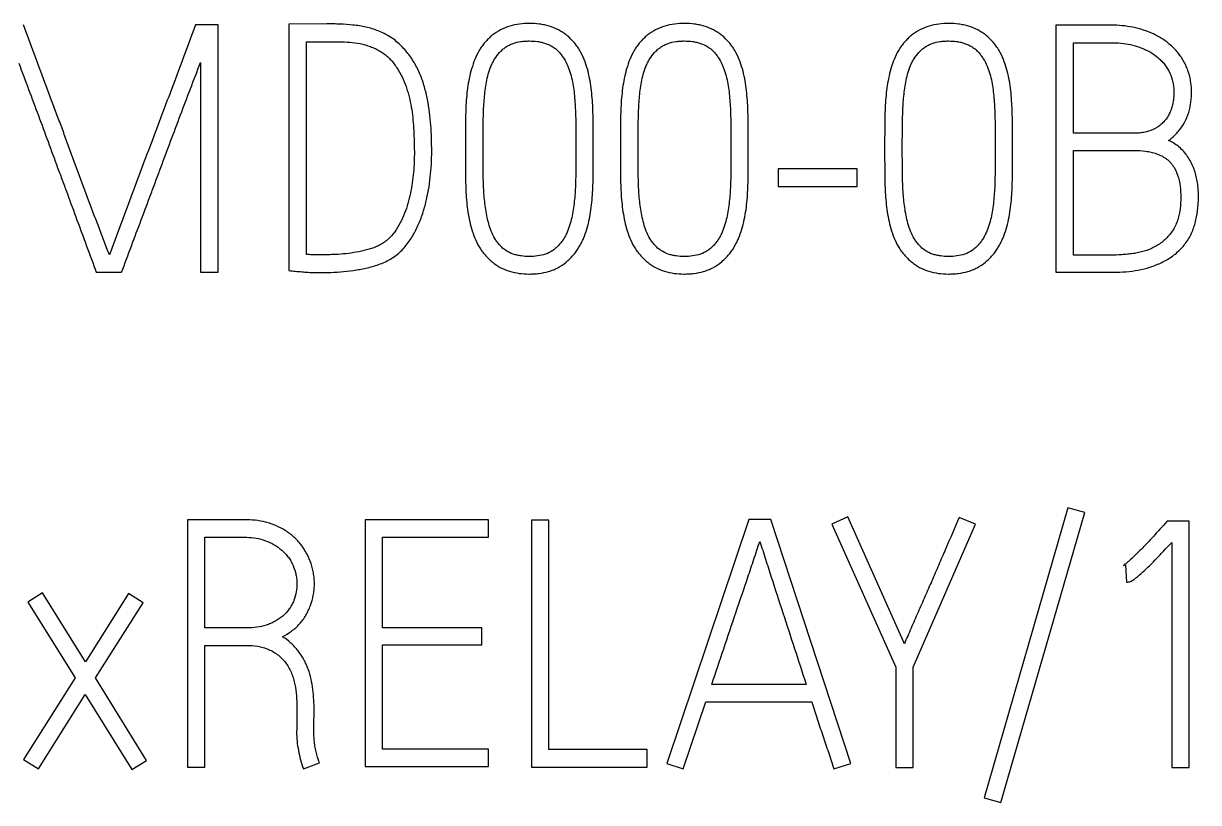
# Model space of a CAD drawing. Extents: x 0 to 420, y 0 to 297.
# Drawn here: x 151.01 to 158.6, y 169.81 to 174.85 of the extents above; entities that cross this region are included whole.
import ezdxf

# ---------------------------------------------------------------- set-up
doc = ezdxf.new("R2010")
doc.units = 0
doc.header["$LTSCALE"] = 23.1
doc.layers.add('10500_FRONT_LABELING', color=7, linetype='CONTINUOUS')

msp = doc.modelspace()

# ---------------------------------------------------------------- linework, layer by layer
at = {"layer": '10500_FRONT_LABELING', "color": 7, "linetype": 'CONTINUOUS'}
for p, q in [((152.268, 174.8404), (152.1223, 174.8404)), ((152.268, 173.2404), (152.268, 174.8404)), ((152.9718, 174.8471), (152.7252, 174.8448)), ((152.7252, 174.8448), (152.7252, 173.2515)), ((157.6831, 174.8382), (157.6831, 173.2404)), ((158.0417, 174.8382), (157.6831, 174.8382)), ((152.8396, 173.3558), (152.8396, 174.7317)), ((152.8396, 174.7317), (153.0166, 174.7317)), ((157.7974, 174.1392), (157.7974, 174.725)), ((157.7974, 174.725), (158.0417, 174.725)), ((152.1537, 174.5963), (152.1537, 173.2404)), ((158.1896, 174.1392), (157.7974, 174.1392)), ((153.8661, 174.0504), (153.8661, 174.026)), ((153.9804, 174.026), (153.9804, 174.0504)), ((154.5811, 174.0504), (154.5811, 174.026)), ((154.6931, 174.026), (154.6931, 174.0504)), ((154.868, 174.0504), (154.868, 174.026)), ((154.9823, 174.026), (154.9823, 174.0504)), ((155.5829, 174.0504), (155.5829, 174.026)), ((155.695, 174.026), (155.695, 174.0504)), ((156.5759, 174.0504), (156.5759, 174.026)), ((156.6902, 174.026), (156.6902, 174.0504)), ((157.2908, 174.0504), (157.2908, 174.026)), ((157.4029, 174.026), (157.4029, 174.0504)), ((157.7974, 173.3514), (157.7974, 174.0282)), ((157.7974, 174.0282), (158.1896, 174.0282)), ((155.8878, 173.9084), (155.8878, 173.7952)), ((156.3988, 173.9084), (155.8878, 173.9084)), ((156.3988, 173.7952), (156.3988, 173.9084)), ((155.8878, 173.7952), (156.3988, 173.7952)), ((158.035, 173.3514), (157.7974, 173.3514)), ((151.4813, 173.2404), (151.6449, 173.2404)), ((152.1537, 173.2404), (152.268, 173.2404)), ((157.6831, 173.2404), (158.035, 173.2404)), ((157.7605, 171.7181), (157.2185, 169.8429)), ((157.8697, 171.687), (157.7605, 171.7181)), ((152.0697, 171.6404), (152.0697, 170.0404)), ((152.4381, 171.6404), (152.0697, 171.6404)), ((153.2192, 171.6404), (153.2192, 170.0448)), ((154.0159, 171.6404), (153.2192, 171.6404)), ((154.0159, 171.5272), (154.0159, 171.6404)), ((154.2933, 171.6382), (154.2933, 170.0404)), ((154.4064, 171.6382), (154.2933, 171.6382)), ((154.4064, 170.1536), (154.4064, 171.6382)), ((155.698, 171.6426), (155.1676, 170.0648)), ((155.84, 171.6426), (155.698, 171.6426)), ((156.3571, 170.0648), (155.84, 171.6426)), ((156.3376, 171.6582), (156.235, 171.6116)), ((156.7033, 170.8371), (156.3376, 171.6582)), ((157.1628, 171.6116), (157.0579, 171.6559)), ((157.3278, 169.8118), (157.8697, 171.687)), ((158.4028, 171.6315), (158.3872, 171.6138)), ((158.5433, 171.6315), (158.4028, 171.6315)), ((158.5433, 170.0382), (158.5433, 171.6315)), ((156.235, 171.6116), (156.6476, 170.6862)), ((156.7613, 170.6862), (157.1628, 171.6116)), ((152.1829, 170.9414), (152.1829, 171.5272)), ((152.1829, 171.5272), (152.4381, 171.5272)), ((153.3302, 170.9414), (153.3302, 171.5272)), ((153.3302, 171.5272), (154.0159, 171.5272)), ((158.4318, 171.4939), (158.4318, 170.0382)), ((158.1195, 171.3453), (158.1329, 171.3497)), ((158.1329, 171.3497), (158.1396, 171.2365)), ((151.1332, 171.1677), (151.0378, 171.1078)), ((151.4106, 170.7217), (151.1332, 171.1677)), ((151.6902, 171.1633), (151.4106, 170.7217)), ((151.7834, 171.1034), (151.6902, 171.1633)), ((151.0378, 171.1078), (151.344, 170.6174)), ((151.475, 170.6174), (151.7834, 171.1034)), ((152.4558, 170.9414), (152.1829, 170.9414)), ((153.9737, 170.9414), (153.3302, 170.9414)), ((153.9737, 170.8304), (153.9737, 170.9414)), ((152.1829, 170.0404), (152.1829, 170.8282)), ((152.1829, 170.8282), (152.4514, 170.8282)), ((153.3302, 170.1558), (153.3302, 170.8304)), ((153.3302, 170.8304), (153.9737, 170.8304)), ((156.6476, 170.6862), (156.6476, 170.0382)), ((156.7613, 170.0382), (156.7613, 170.6862)), ((151.344, 170.6174), (151.0112, 170.0892)), ((151.8056, 170.0826), (151.475, 170.6174)), ((156.0686, 170.5752), (155.4583, 170.5752)), ((151.1066, 170.0293), (151.4084, 170.5109)), ((151.4084, 170.5109), (151.7102, 170.0249)), ((152.7776, 170.4288), (152.7776, 170.2889)), ((152.8886, 170.3622), (152.8886, 170.4066)), ((155.2741, 170.0293), (155.4206, 170.462)), ((155.4206, 170.462), (156.1063, 170.462)), ((152.7776, 170.2889), (152.7754, 170.269)), ((154.0159, 170.1558), (153.3302, 170.1558)), ((154.0159, 170.0448), (154.0159, 170.1558)), ((155.0411, 170.1536), (154.4064, 170.1536)), ((155.0411, 170.0404), (155.0411, 170.1536)), ((151.0112, 170.0892), (151.1066, 170.0293)), ((151.7102, 170.0249), (151.8056, 170.0826)), ((152.0697, 170.0404), (152.1829, 170.0404)), ((152.8198, 170.0293), (152.9241, 170.0693)), ((153.2192, 170.0448), (154.0159, 170.0448)), ((154.2933, 170.0404), (155.0411, 170.0404)), ((155.1676, 170.0648), (155.2741, 170.0293)), ((156.2483, 170.0293), (156.3571, 170.0648)), ((156.6476, 170.0382), (156.7613, 170.0382)), ((158.4318, 170.0382), (158.5433, 170.0382)), ((157.2185, 169.8429), (157.3278, 169.8118))]:
    msp.add_line(p, q, dxfattribs=at)
for points, knots in [([(151.5665, 173.3536), (151.5595, 173.3686), (151.5535, 173.384), (151.5416, 173.4149), (151.5357, 173.4303), (151.5181, 173.4767), (151.5065, 173.5077), (151.4713, 173.6004), (151.4479, 173.6623), (151.4013, 173.7861), (151.3781, 173.848), (151.3437, 173.9411), (151.3322, 173.9721), (151.3096, 174.0342), (151.2984, 174.0654), (151.276, 174.1276), (151.2646, 174.1586), (151.2415, 174.2206), (151.2299, 174.2516), (151.1949, 174.3444), (151.1716, 174.4063), (151.1025, 174.5923), (151.0569, 174.7165), (151.0106, 174.8404)], [0, 0, 0, 0, 0.03125, 0.03125, 0.0625, 0.0625, 0.125, 0.125, 0.25, 0.25, 0.375, 0.375, 0.4375, 0.4375, 0.5, 0.5, 0.5625, 0.5625, 0.625, 0.625, 0.75, 0.75, 1, 1, 1, 1]), ([(152.1223, 174.8404), (152.0762, 174.7164), (152.0303, 174.5924), (151.9606, 174.4066), (151.9372, 174.3447), (151.8902, 174.2211), (151.8667, 174.1593), (151.7971, 173.9735), (151.751, 173.8495), (151.6812, 173.6637), (151.6576, 173.6019), (151.6228, 173.509), (151.6114, 173.478), (151.5944, 173.4314), (151.5887, 173.4159), (151.5775, 173.3848), (151.5719, 173.3692), (151.5665, 173.3536)], [0, 0, 0, 0, 0.25, 0.25, 0.375, 0.375, 0.5, 0.5, 0.75, 0.75, 0.875, 0.875, 0.9375, 0.9375, 0.96875, 0.96875, 1, 1, 1, 1]), ([(152.7252, 173.2515), (152.7392, 173.2501), (152.7531, 173.2488), (152.781, 173.2462), (152.795, 173.2449), (152.8228, 173.2424), (152.8368, 173.2413), (152.8646, 173.2396), (152.8785, 173.2391), (152.9202, 173.238), (152.948, 173.2379), (153.0034, 173.2395), (153.0311, 173.2409), (153.0864, 173.2454), (153.114, 173.2485), (153.1691, 173.2565), (153.1966, 173.2616), (153.2378, 173.2707), (153.2515, 173.274), (153.2789, 173.2816), (153.2924, 173.2858), (153.3189, 173.2954), (153.332, 173.3007), (153.3576, 173.3123), (153.3701, 173.3187), (153.3946, 173.3329), (153.4066, 173.3408), (153.429, 173.3578), (153.4396, 173.367), (153.4697, 173.3962), (153.4874, 173.4179), (153.5115, 173.4529), (153.5191, 173.4647), (153.5334, 173.4889), (153.5402, 173.5012), (153.5592, 173.5385), (153.5702, 173.5642), (153.5897, 173.6169), (153.5982, 173.6439), (153.613, 173.698), (153.6193, 173.7253), (153.6297, 173.78), (153.6339, 173.8075), (153.6408, 173.8627), (153.6435, 173.8905), (153.6473, 173.9461), (153.6484, 173.974), (153.6489, 174.0301), (153.6484, 174.0582), (153.6471, 174.1143), (153.6464, 174.1424), (153.6431, 174.1982), (153.6406, 174.226), (153.6343, 174.2815), (153.6304, 174.3092), (153.6229, 174.3504), (153.6201, 174.3641), (153.614, 174.3915), (153.6108, 174.4052), (153.6038, 174.4324), (153.6, 174.446), (153.5916, 174.4731), (153.587, 174.4865), (153.572, 174.526), (153.5603, 174.5516), (153.5403, 174.5888), (153.5332, 174.601), (153.518, 174.6249), (153.5099, 174.6366), (153.4929, 174.659), (153.4839, 174.6699), (153.4653, 174.6908), (153.4556, 174.7009), (153.4354, 174.7203), (153.4249, 174.7296), (153.4028, 174.7471), (153.3911, 174.7555), (153.3551, 174.7782), (153.3299, 174.7905), (153.2907, 174.806), (153.2774, 174.8107), (153.2504, 174.8192), (153.2367, 174.823), (153.1954, 174.8326), (153.1677, 174.8367), (153.112, 174.8422), (153.084, 174.8439), (153.042, 174.8457), (153.028, 174.8462), (152.9999, 174.847), (152.9859, 174.8472), (152.9718, 174.8471)], [0, 0, 0, 0, 0.015625, 0.015625, 0.03125, 0.03125, 0.046875, 0.046875, 0.0625, 0.0625, 0.09375, 0.09375, 0.125, 0.125, 0.15625, 0.15625, 0.1875, 0.1875, 0.203125, 0.203125, 0.21875, 0.21875, 0.234375, 0.234375, 0.25, 0.25, 0.265625, 0.265625, 0.28125, 0.28125, 0.3125, 0.3125, 0.328125, 0.328125, 0.34375, 0.34375, 0.375, 0.375, 0.40625, 0.40625, 0.4375, 0.4375, 0.46875, 0.46875, 0.5, 0.5, 0.53125, 0.53125, 0.5625, 0.5625, 0.59375, 0.59375, 0.625, 0.625, 0.65625, 0.65625, 0.671875, 0.671875, 0.6875, 0.6875, 0.703125, 0.703125, 0.71875, 0.71875, 0.75, 0.75, 0.765625, 0.765625, 0.78125, 0.78125, 0.796875, 0.796875, 0.8125, 0.8125, 0.828125, 0.828125, 0.84375, 0.84375, 0.875, 0.875, 0.890625, 0.890625, 0.90625, 0.90625, 0.9375, 0.9375, 0.96875, 0.96875, 0.984375, 0.984375, 1, 1, 1, 1]), ([(154.6931, 174.0504), (154.6931, 174.0928), (154.6929, 174.1352), (154.6919, 174.2199), (154.6915, 174.2623), (154.688, 174.3468), (154.6847, 174.3889), (154.6768, 174.4519), (154.6736, 174.4729), (154.6655, 174.5146), (154.6606, 174.5355), (154.6487, 174.5769), (154.6419, 174.5974), (154.6258, 174.6372), (154.6165, 174.6565), (154.5998, 174.6843), (154.5938, 174.6934), (154.5813, 174.7109), (154.5747, 174.7193), (154.5539, 174.7437), (154.5387, 174.7588), (154.5135, 174.7793), (154.5047, 174.7857), (154.4867, 174.7976), (154.4775, 174.8031), (154.449, 174.8179), (154.4291, 174.8258), (154.398, 174.8351), (154.3874, 174.8377), (154.3663, 174.8421), (154.3557, 174.8439), (154.3238, 174.848), (154.3024, 174.8493), (154.2594, 174.8493), (154.2377, 174.8481), (154.1951, 174.8425), (154.1741, 174.8382), (154.1329, 174.826), (154.1125, 174.8179), (154.0745, 174.7981), (154.0566, 174.7863), (154.0315, 174.7659), (154.0233, 174.7586), (154.008, 174.7435), (154.0007, 174.7356), (153.9868, 174.7193), (153.9801, 174.7108), (153.9676, 174.6933), (153.9616, 174.6843), (153.945, 174.6564), (153.9357, 174.6372), (153.9196, 174.5976), (153.9128, 174.5774), (153.9007, 174.5363), (153.8956, 174.5153), (153.887, 174.4735), (153.8836, 174.4525), (153.8749, 174.3894), (153.8714, 174.3472), (153.8677, 174.2625), (153.8673, 174.2201), (153.8663, 174.1353), (153.8661, 174.0928), (153.8661, 174.0504)], [0, 0, 0, 0, 0.0625, 0.0625, 0.125, 0.125, 0.1875, 0.1875, 0.21875, 0.21875, 0.25, 0.25, 0.28125, 0.28125, 0.3125, 0.3125, 0.328125, 0.328125, 0.34375, 0.34375, 0.375, 0.375, 0.390625, 0.390625, 0.40625, 0.40625, 0.4375, 0.4375, 0.453125, 0.453125, 0.46875, 0.46875, 0.5, 0.5, 0.53125, 0.53125, 0.5625, 0.5625, 0.59375, 0.59375, 0.625, 0.625, 0.640625, 0.640625, 0.65625, 0.65625, 0.671875, 0.671875, 0.6875, 0.6875, 0.71875, 0.71875, 0.75, 0.75, 0.78125, 0.78125, 0.8125, 0.8125, 0.875, 0.875, 0.9375, 0.9375, 1, 1, 1, 1]), ([(155.695, 174.0504), (155.695, 174.0928), (155.6948, 174.1352), (155.6938, 174.2199), (155.6933, 174.2623), (155.6899, 174.3468), (155.6866, 174.3889), (155.6786, 174.4519), (155.6754, 174.4729), (155.6674, 174.5146), (155.6625, 174.5355), (155.6506, 174.5769), (155.6438, 174.5974), (155.6277, 174.6372), (155.6183, 174.6565), (155.6017, 174.6843), (155.5957, 174.6934), (155.5831, 174.7109), (155.5765, 174.7193), (155.5558, 174.7437), (155.5405, 174.7588), (155.5154, 174.7793), (155.5066, 174.7857), (155.4886, 174.7976), (155.4793, 174.8031), (155.4509, 174.8179), (155.431, 174.8258), (155.3999, 174.8351), (155.3893, 174.8377), (155.3682, 174.8421), (155.3576, 174.8439), (155.3257, 174.848), (155.3043, 174.8493), (155.2613, 174.8493), (155.2396, 174.8481), (155.197, 174.8425), (155.176, 174.8382), (155.1348, 174.826), (155.1144, 174.8179), (155.0763, 174.7981), (155.0585, 174.7863), (155.0333, 174.7659), (155.0252, 174.7586), (155.0098, 174.7435), (155.0025, 174.7356), (154.9886, 174.7193), (154.982, 174.7108), (154.9694, 174.6933), (154.9635, 174.6843), (154.9468, 174.6564), (154.9376, 174.6372), (154.9215, 174.5976), (154.9147, 174.5774), (154.9026, 174.5363), (154.8975, 174.5153), (154.8889, 174.4735), (154.8854, 174.4525), (154.8768, 174.3894), (154.8732, 174.3472), (154.8696, 174.2625), (154.8692, 174.2201), (154.8682, 174.1353), (154.868, 174.0928), (154.868, 174.0504)], [0, 0, 0, 0, 0.0625, 0.0625, 0.125, 0.125, 0.1875, 0.1875, 0.21875, 0.21875, 0.25, 0.25, 0.28125, 0.28125, 0.3125, 0.3125, 0.328125, 0.328125, 0.34375, 0.34375, 0.375, 0.375, 0.390625, 0.390625, 0.40625, 0.40625, 0.4375, 0.4375, 0.453125, 0.453125, 0.46875, 0.46875, 0.5, 0.5, 0.53125, 0.53125, 0.5625, 0.5625, 0.59375, 0.59375, 0.625, 0.625, 0.640625, 0.640625, 0.65625, 0.65625, 0.671875, 0.671875, 0.6875, 0.6875, 0.71875, 0.71875, 0.75, 0.75, 0.78125, 0.78125, 0.8125, 0.8125, 0.875, 0.875, 0.9375, 0.9375, 1, 1, 1, 1]), ([(157.4029, 174.0504), (157.4029, 174.0928), (157.4027, 174.1352), (157.4017, 174.2199), (157.4012, 174.2623), (157.3978, 174.3468), (157.3945, 174.3889), (157.3865, 174.4519), (157.3833, 174.4729), (157.3753, 174.5146), (157.3704, 174.5355), (157.3585, 174.5769), (157.3517, 174.5974), (157.3355, 174.6372), (157.3262, 174.6565), (157.3096, 174.6843), (157.3036, 174.6934), (157.291, 174.7109), (157.2844, 174.7193), (157.2636, 174.7437), (157.2484, 174.7588), (157.2233, 174.7793), (157.2145, 174.7857), (157.1965, 174.7976), (157.1872, 174.8031), (157.1588, 174.8179), (157.1389, 174.8258), (157.1078, 174.8351), (157.0972, 174.8377), (157.0761, 174.8421), (157.0655, 174.8439), (157.0336, 174.848), (157.0122, 174.8493), (156.9692, 174.8493), (156.9475, 174.8481), (156.9048, 174.8425), (156.8839, 174.8382), (156.8427, 174.826), (156.8223, 174.8179), (156.7842, 174.7981), (156.7664, 174.7863), (156.7412, 174.7659), (156.7331, 174.7586), (156.7177, 174.7435), (156.7104, 174.7356), (156.6965, 174.7193), (156.6899, 174.7108), (156.6773, 174.6933), (156.6714, 174.6843), (156.6547, 174.6564), (156.6455, 174.6372), (156.6294, 174.5976), (156.6226, 174.5774), (156.6105, 174.5363), (156.6054, 174.5153), (156.5968, 174.4735), (156.5933, 174.4525), (156.5847, 174.3894), (156.5811, 174.3472), (156.5775, 174.2625), (156.5771, 174.2201), (156.5761, 174.1353), (156.5759, 174.0928), (156.5759, 174.0504)], [0, 0, 0, 0, 0.0625, 0.0625, 0.125, 0.125, 0.1875, 0.1875, 0.21875, 0.21875, 0.25, 0.25, 0.28125, 0.28125, 0.3125, 0.3125, 0.328125, 0.328125, 0.34375, 0.34375, 0.375, 0.375, 0.390625, 0.390625, 0.40625, 0.40625, 0.4375, 0.4375, 0.453125, 0.453125, 0.46875, 0.46875, 0.5, 0.5, 0.53125, 0.53125, 0.5625, 0.5625, 0.59375, 0.59375, 0.625, 0.625, 0.640625, 0.640625, 0.65625, 0.65625, 0.671875, 0.671875, 0.6875, 0.6875, 0.71875, 0.71875, 0.75, 0.75, 0.78125, 0.78125, 0.8125, 0.8125, 0.875, 0.875, 0.9375, 0.9375, 1, 1, 1, 1]), ([(158.4115, 174.0926), (158.4305, 174.1064), (158.4477, 174.1219), (158.4712, 174.1476), (158.4786, 174.1566), (158.4926, 174.1752), (158.4992, 174.185), (158.5173, 174.2149), (158.5273, 174.2358), (158.5393, 174.2685), (158.5428, 174.2797), (158.5487, 174.3024), (158.5511, 174.3138), (158.5569, 174.348), (158.5589, 174.3711), (158.5596, 174.4058), (158.5594, 174.4175), (158.5582, 174.4408), (158.5572, 174.4525), (158.5526, 174.4869), (158.5477, 174.5094), (158.5373, 174.5423), (158.5333, 174.5532), (158.5244, 174.5746), (158.5193, 174.5853), (158.503, 174.6162), (158.4905, 174.6357), (158.4692, 174.6631), (158.4617, 174.672), (158.4459, 174.689), (158.4375, 174.6973), (158.4116, 174.7208), (158.3931, 174.7349), (158.3639, 174.7539), (158.3539, 174.7599), (158.3335, 174.7712), (158.3231, 174.7765), (158.2915, 174.7914), (158.2699, 174.7999), (158.2261, 174.8143), (158.2037, 174.8202), (158.1581, 174.8295), (158.1349, 174.8328), (158.0884, 174.8372), (158.0651, 174.8382), (158.0417, 174.8382)], [0, 0, 0, 0, 0.0625, 0.0625, 0.09375, 0.09375, 0.125, 0.125, 0.1875, 0.1875, 0.21875, 0.21875, 0.25, 0.25, 0.3125, 0.3125, 0.34375, 0.34375, 0.375, 0.375, 0.4375, 0.4375, 0.46875, 0.46875, 0.5, 0.5, 0.5625, 0.5625, 0.59375, 0.59375, 0.625, 0.625, 0.6875, 0.6875, 0.71875, 0.71875, 0.75, 0.75, 0.8125, 0.8125, 0.875, 0.875, 0.9375, 0.9375, 1, 1, 1, 1]), ([(153.9804, 174.0504), (153.9804, 174.0855), (153.9806, 174.1207), (153.9814, 174.1909), (153.9819, 174.226), (153.9835, 174.2787), (153.9842, 174.2962), (153.9861, 174.3313), (153.9874, 174.3488), (153.9904, 174.3839), (153.9922, 174.4014), (153.9966, 174.4363), (153.9992, 174.4537), (154.0058, 174.4881), (154.0097, 174.5051), (154.0191, 174.5387), (154.0245, 174.5554), (154.0344, 174.5798), (154.038, 174.5878), (154.046, 174.6038), (154.0503, 174.6115), (154.0643, 174.6341), (154.0749, 174.6483), (154.0929, 174.668), (154.0993, 174.6742), (154.1126, 174.6859), (154.1195, 174.6913), (154.134, 174.7012), (154.1416, 174.7057), (154.1575, 174.7137), (154.1658, 174.7171), (154.1909, 174.7259), (154.2082, 174.7298), (154.2345, 174.7336), (154.2434, 174.7346), (154.2611, 174.7358), (154.27, 174.7361), (154.2965, 174.7362), (154.314, 174.7352), (154.3402, 174.7317), (154.3489, 174.7301), (154.3663, 174.7262), (154.375, 174.7238), (154.4003, 174.7152), (154.4164, 174.7077), (154.4391, 174.6933), (154.4463, 174.688), (154.4599, 174.6765), (154.4662, 174.6703), (154.4781, 174.6571), (154.4836, 174.6501), (154.4942, 174.6357), (154.4992, 174.6283), (154.5133, 174.6058), (154.5213, 174.59), (154.5352, 174.5574), (154.5411, 174.5405), (154.5511, 174.5064), (154.5552, 174.4893), (154.562, 174.4548), (154.5647, 174.4374), (154.5691, 174.4026), (154.5709, 174.3851), (154.574, 174.3501), (154.5752, 174.3326), (154.5772, 174.2974), (154.5779, 174.2798), (154.5796, 174.2269), (154.5801, 174.1916), (154.5809, 174.121), (154.5811, 174.0857), (154.5811, 174.0504)], [0, 0, 0, 0, 0.0625, 0.0625, 0.125, 0.125, 0.15625, 0.15625, 0.1875, 0.1875, 0.21875, 0.21875, 0.25, 0.25, 0.28125, 0.28125, 0.3125, 0.3125, 0.328125, 0.328125, 0.34375, 0.34375, 0.375, 0.375, 0.390625, 0.390625, 0.40625, 0.40625, 0.421875, 0.421875, 0.4375, 0.4375, 0.46875, 0.46875, 0.484375, 0.484375, 0.5, 0.5, 0.53125, 0.53125, 0.546875, 0.546875, 0.5625, 0.5625, 0.59375, 0.59375, 0.609375, 0.609375, 0.625, 0.625, 0.640625, 0.640625, 0.65625, 0.65625, 0.6875, 0.6875, 0.71875, 0.71875, 0.75, 0.75, 0.78125, 0.78125, 0.8125, 0.8125, 0.84375, 0.84375, 0.875, 0.875, 0.9375, 0.9375, 1, 1, 1, 1]), ([(154.9823, 174.0504), (154.9823, 174.0855), (154.9825, 174.1207), (154.9833, 174.1909), (154.9838, 174.226), (154.9854, 174.2787), (154.9861, 174.2962), (154.988, 174.3313), (154.9893, 174.3488), (154.9923, 174.3839), (154.9941, 174.4014), (154.9985, 174.4363), (155.0011, 174.4537), (155.0076, 174.4881), (155.0116, 174.5051), (155.021, 174.5387), (155.0264, 174.5554), (155.0363, 174.5798), (155.0399, 174.5878), (155.0479, 174.6038), (155.0522, 174.6115), (155.0662, 174.6341), (155.0768, 174.6483), (155.0948, 174.668), (155.1012, 174.6742), (155.1144, 174.6859), (155.1214, 174.6913), (155.1359, 174.7012), (155.1434, 174.7057), (155.1594, 174.7137), (155.1677, 174.7171), (155.1928, 174.7259), (155.21, 174.7298), (155.2364, 174.7336), (155.2453, 174.7346), (155.263, 174.7358), (155.2719, 174.7361), (155.2983, 174.7362), (155.3159, 174.7352), (155.3421, 174.7317), (155.3508, 174.7301), (155.3682, 174.7262), (155.3768, 174.7238), (155.4022, 174.7152), (155.4183, 174.7077), (155.4409, 174.6933), (155.4482, 174.688), (155.4617, 174.6765), (155.4681, 174.6703), (155.48, 174.6571), (155.4855, 174.6501), (155.4961, 174.6357), (155.5011, 174.6283), (155.5152, 174.6058), (155.5232, 174.59), (155.5371, 174.5574), (155.543, 174.5405), (155.553, 174.5064), (155.5571, 174.4893), (155.5639, 174.4548), (155.5666, 174.4374), (155.571, 174.4026), (155.5728, 174.3851), (155.5758, 174.3501), (155.5771, 174.3326), (155.5791, 174.2974), (155.5798, 174.2798), (155.5814, 174.2269), (155.5819, 174.1916), (155.5828, 174.121), (155.5829, 174.0857), (155.5829, 174.0504)], [0, 0, 0, 0, 0.0625, 0.0625, 0.125, 0.125, 0.15625, 0.15625, 0.1875, 0.1875, 0.21875, 0.21875, 0.25, 0.25, 0.28125, 0.28125, 0.3125, 0.3125, 0.328125, 0.328125, 0.34375, 0.34375, 0.375, 0.375, 0.390625, 0.390625, 0.40625, 0.40625, 0.421875, 0.421875, 0.4375, 0.4375, 0.46875, 0.46875, 0.484375, 0.484375, 0.5, 0.5, 0.53125, 0.53125, 0.546875, 0.546875, 0.5625, 0.5625, 0.59375, 0.59375, 0.609375, 0.609375, 0.625, 0.625, 0.640625, 0.640625, 0.65625, 0.65625, 0.6875, 0.6875, 0.71875, 0.71875, 0.75, 0.75, 0.78125, 0.78125, 0.8125, 0.8125, 0.84375, 0.84375, 0.875, 0.875, 0.9375, 0.9375, 1, 1, 1, 1]), ([(156.6902, 174.0504), (156.6902, 174.0855), (156.6903, 174.1207), (156.6912, 174.1909), (156.6917, 174.226), (156.6933, 174.2787), (156.694, 174.2962), (156.6959, 174.3313), (156.6972, 174.3488), (156.7002, 174.3839), (156.702, 174.4014), (156.7064, 174.4363), (156.709, 174.4537), (156.7155, 174.4881), (156.7195, 174.5051), (156.7289, 174.5387), (156.7343, 174.5554), (156.7442, 174.5798), (156.7478, 174.5878), (156.7558, 174.6038), (156.7601, 174.6115), (156.7741, 174.6341), (156.7847, 174.6483), (156.8027, 174.668), (156.8091, 174.6742), (156.8223, 174.6859), (156.8293, 174.6913), (156.8438, 174.7012), (156.8513, 174.7057), (156.8672, 174.7137), (156.8756, 174.7171), (156.9007, 174.7259), (156.9179, 174.7298), (156.9443, 174.7336), (156.9532, 174.7346), (156.9709, 174.7358), (156.9798, 174.7361), (157.0062, 174.7362), (157.0238, 174.7352), (157.05, 174.7317), (157.0587, 174.7301), (157.0761, 174.7262), (157.0847, 174.7238), (157.1101, 174.7152), (157.1262, 174.7077), (157.1488, 174.6933), (157.1561, 174.688), (157.1696, 174.6765), (157.176, 174.6703), (157.1878, 174.6571), (157.1934, 174.6501), (157.204, 174.6357), (157.209, 174.6283), (157.223, 174.6058), (157.2311, 174.59), (157.245, 174.5574), (157.2509, 174.5405), (157.2609, 174.5064), (157.265, 174.4893), (157.2718, 174.4548), (157.2745, 174.4374), (157.2789, 174.4026), (157.2807, 174.3851), (157.2837, 174.3501), (157.285, 174.3326), (157.287, 174.2974), (157.2877, 174.2798), (157.2893, 174.2269), (157.2898, 174.1916), (157.2907, 174.121), (157.2908, 174.0857), (157.2908, 174.0504)], [0, 0, 0, 0, 0.0625, 0.0625, 0.125, 0.125, 0.15625, 0.15625, 0.1875, 0.1875, 0.21875, 0.21875, 0.25, 0.25, 0.28125, 0.28125, 0.3125, 0.3125, 0.328125, 0.328125, 0.34375, 0.34375, 0.375, 0.375, 0.390625, 0.390625, 0.40625, 0.40625, 0.421875, 0.421875, 0.4375, 0.4375, 0.46875, 0.46875, 0.484375, 0.484375, 0.5, 0.5, 0.53125, 0.53125, 0.546875, 0.546875, 0.5625, 0.5625, 0.59375, 0.59375, 0.609375, 0.609375, 0.625, 0.625, 0.640625, 0.640625, 0.65625, 0.65625, 0.6875, 0.6875, 0.71875, 0.71875, 0.75, 0.75, 0.78125, 0.78125, 0.8125, 0.8125, 0.84375, 0.84375, 0.875, 0.875, 0.9375, 0.9375, 1, 1, 1, 1]), ([(153.0166, 174.7317), (153.0394, 174.7317), (153.0622, 174.7311), (153.1075, 174.7287), (153.1301, 174.727), (153.1751, 174.7214), (153.1975, 174.7173), (153.2307, 174.7078), (153.2416, 174.7041), (153.2631, 174.6962), (153.2736, 174.6918), (153.2943, 174.6821), (153.3044, 174.6768), (153.3241, 174.6651), (153.3338, 174.6586), (153.3613, 174.6379), (153.3776, 174.6221), (153.4072, 174.5875), (153.4205, 174.5685), (153.4443, 174.5295), (153.4549, 174.5094), (153.4736, 174.468), (153.4816, 174.4466), (153.4921, 174.4139), (153.4954, 174.4029), (153.5014, 174.3809), (153.5041, 174.3698), (153.5118, 174.3366), (153.5161, 174.3144), (153.5229, 174.2698), (153.5254, 174.2473), (153.5294, 174.2024), (153.531, 174.1799), (153.5335, 174.1348), (153.5345, 174.1122), (153.536, 174.067), (153.5365, 174.0443), (153.5367, 173.999), (153.5364, 173.9763), (153.5345, 173.9311), (153.533, 173.9086), (153.5288, 173.8637), (153.5262, 173.8413), (153.5197, 173.7967), (153.5158, 173.7745), (153.5065, 173.7303), (153.5011, 173.7082), (153.4824, 173.6426), (153.4668, 173.6), (153.4347, 173.5395), (153.4228, 173.5202), (153.3962, 173.4839), (153.3813, 173.4669), (153.3599, 173.4479), (153.3554, 173.4442), (153.3464, 173.4371), (153.3326, 173.427), (153.318, 173.4184), (153.2978, 173.4084), (153.2872, 173.4042), (153.2657, 173.3964), (153.2548, 173.3927), (153.2222, 173.3829), (153.2001, 173.3778), (153.1559, 173.369), (153.1114, 173.3619), (153.0664, 173.3577), (153.0325, 173.3557), (153.0212, 173.3552), (152.9985, 173.3544), (152.9871, 173.354), (152.953, 173.3534), (152.9303, 173.3536), (152.8963, 173.3536), (152.8849, 173.3535), (152.8622, 173.354), (152.8509, 173.3546), (152.8396, 173.3558)], [0, 0, 0, 0, 0.03125, 0.03125, 0.0625, 0.0625, 0.09375, 0.09375, 0.109375, 0.109375, 0.125, 0.125, 0.140625, 0.140625, 0.15625, 0.15625, 0.1875, 0.1875, 0.21875, 0.21875, 0.25, 0.25, 0.28125, 0.28125, 0.296875, 0.296875, 0.3125, 0.3125, 0.34375, 0.34375, 0.375, 0.375, 0.40625, 0.40625, 0.4375, 0.4375, 0.46875, 0.46875, 0.5, 0.5, 0.53125, 0.53125, 0.5625, 0.5625, 0.59375, 0.59375, 0.625, 0.625, 0.6875, 0.6875, 0.71875, 0.71875, 0.75, 0.75, 0.757812, 0.757812, 0.765625, 0.78125, 0.78125, 0.796875, 0.796875, 0.8125, 0.8125, 0.84375, 0.84375, 0.875, 0.90625, 0.90625, 0.921875, 0.921875, 0.9375, 0.9375, 0.96875, 0.96875, 0.984375, 0.984375, 1, 1, 1, 1]), ([(158.0417, 174.725), (158.0832, 174.725), (158.1241, 174.7213), (158.1842, 174.7082), (158.204, 174.7026), (158.2333, 174.6921), (158.243, 174.6882), (158.262, 174.6798), (158.2713, 174.6753), (158.2986, 174.6607), (158.316, 174.6495), (158.3407, 174.6303), (158.3486, 174.6235), (158.3636, 174.6092), (158.3707, 174.6017), (158.3841, 174.586), (158.3904, 174.5777), (158.4021, 174.5605), (158.4075, 174.5515), (158.4221, 174.524), (158.4296, 174.5049), (158.4377, 174.4748), (158.4399, 174.4646), (158.443, 174.444), (158.444, 174.4337), (158.4452, 174.4131), (158.4453, 174.4028), (158.4447, 174.3822), (158.444, 174.3719), (158.4417, 174.3512), (158.4401, 174.3409), (158.4359, 174.3206), (158.4333, 174.3106), (158.4269, 174.2909), (158.4232, 174.2813), (158.4144, 174.2623), (158.4094, 174.2532), (158.3982, 174.2357), (158.3921, 174.2274), (158.3786, 174.2117), (158.3711, 174.2042), (158.3477, 174.1836), (158.3304, 174.1723), (158.2924, 174.1546), (158.2725, 174.1486), (158.2418, 174.1427), (158.2313, 174.1413), (158.2105, 174.1396), (158.2001, 174.1392), (158.1896, 174.1392)], [0, 0, 0, 0, 0.125, 0.125, 0.1875, 0.1875, 0.21875, 0.21875, 0.25, 0.25, 0.3125, 0.3125, 0.34375, 0.34375, 0.375, 0.375, 0.40625, 0.40625, 0.4375, 0.4375, 0.5, 0.5, 0.53125, 0.53125, 0.5625, 0.5625, 0.59375, 0.59375, 0.625, 0.625, 0.65625, 0.65625, 0.6875, 0.6875, 0.71875, 0.71875, 0.75, 0.75, 0.78125, 0.78125, 0.8125, 0.8125, 0.875, 0.875, 0.9375, 0.9375, 0.96875, 0.96875, 1, 1, 1, 1]), ([(150.9815, 174.5919), (151.0014, 174.5352), (151.0224, 174.479), (151.0644, 174.3665), (151.0855, 174.3103), (151.1277, 174.1978), (151.1486, 174.1415), (151.1899, 174.0288), (151.2105, 173.9724), (151.2419, 173.888), (151.2525, 173.8599), (151.2735, 173.8037), (151.2839, 173.7755), (151.315, 173.691), (151.3356, 173.6346), (151.3978, 173.4656), (151.4398, 173.3531), (151.4813, 173.2404)], [0, 0, 0, 0, 0.125, 0.125, 0.25, 0.25, 0.375, 0.375, 0.5, 0.5, 0.5625, 0.5625, 0.625, 0.625, 0.75, 0.75, 1, 1, 1, 1]), ([(151.6449, 173.2404), (151.6872, 173.3534), (151.7292, 173.4666), (151.7927, 173.6361), (151.814, 173.6926), (151.8458, 173.7773), (151.8563, 173.8056), (151.8773, 173.8622), (151.8877, 173.8905), (151.9192, 173.9753), (151.9404, 174.0318), (151.9828, 174.1448), (152.004, 174.2013), (152.0465, 174.3143), (152.0678, 174.3707), (152.111, 174.4834), (152.1329, 174.5397), (152.1537, 174.5963)], [0, 0, 0, 0, 0.25, 0.25, 0.375, 0.375, 0.4375, 0.4375, 0.5, 0.5, 0.625, 0.625, 0.75, 0.75, 0.875, 0.875, 1, 1, 1, 1]), ([(158.035, 173.2404), (158.0619, 173.2404), (158.0888, 173.2412), (158.1421, 173.2447), (158.1687, 173.2473), (158.2214, 173.2554), (158.2475, 173.2608), (158.2863, 173.2718), (158.2991, 173.276), (158.3246, 173.2853), (158.3373, 173.2904), (158.362, 173.3016), (158.374, 173.3076), (158.3977, 173.3205), (158.4094, 173.3274), (158.432, 173.3422), (158.4431, 173.3502), (158.4644, 173.3672), (158.4744, 173.3762), (158.5029, 173.4047), (158.5198, 173.4255), (158.5419, 173.4596), (158.5487, 173.4714), (158.5609, 173.4956), (158.5662, 173.508), (158.5754, 173.5333), (158.5794, 173.5461), (158.5863, 173.5722), (158.5892, 173.5855), (158.5969, 173.6254), (158.6006, 173.652), (158.6035, 173.6921), (158.604, 173.7055), (158.6044, 173.7323), (158.6042, 173.7457), (158.603, 173.7725), (158.602, 173.786), (158.599, 173.8129), (158.597, 173.8264), (158.5894, 173.8662), (158.582, 173.8921), (158.5669, 173.9298), (158.5611, 173.9422), (158.5484, 173.9662), (158.5345, 173.9892), (158.518, 174.0104), (158.5002, 174.0305), (158.4905, 174.0401), (158.4594, 174.0669), (158.4366, 174.0815), (158.4115, 174.0926)], [0, 0, 0, 0, 0.0625, 0.0625, 0.125, 0.125, 0.1875, 0.1875, 0.21875, 0.21875, 0.25, 0.25, 0.28125, 0.28125, 0.3125, 0.3125, 0.34375, 0.34375, 0.375, 0.375, 0.4375, 0.4375, 0.46875, 0.46875, 0.5, 0.5, 0.53125, 0.53125, 0.5625, 0.5625, 0.625, 0.625, 0.65625, 0.65625, 0.6875, 0.6875, 0.71875, 0.71875, 0.75, 0.75, 0.8125, 0.8125, 0.84375, 0.84375, 0.875, 0.90625, 0.90625, 0.9375, 0.9375, 1, 1, 1, 1]), ([(153.8661, 174.026), (153.8661, 173.9838), (153.8663, 173.9416), (153.8673, 173.8573), (153.8677, 173.8151), (153.8714, 173.731), (153.8749, 173.6891), (153.8835, 173.6265), (153.8869, 173.6057), (153.8954, 173.5642), (153.9004, 173.5435), (153.9125, 173.5023), (153.9193, 173.4819), (153.9353, 173.4424), (153.9446, 173.4231), (153.9612, 173.3955), (153.9673, 173.3865), (153.98, 173.3692), (153.9867, 173.3609), (154.0007, 173.3449), (154.008, 173.3372), (154.0233, 173.3223), (154.0311, 173.3151), (154.0476, 173.3013), (154.0562, 173.2947), (154.0738, 173.2824), (154.0829, 173.2768), (154.111, 173.2615), (154.1308, 173.2535), (154.1721, 173.2409), (154.193, 173.2365), (154.2352, 173.2307), (154.2565, 173.2294), (154.2887, 173.2293), (154.2994, 173.2295), (154.3208, 173.2307), (154.3315, 173.2317), (154.3631, 173.2357), (154.3839, 173.2399), (154.4144, 173.2489), (154.4245, 173.2524), (154.4445, 173.2604), (154.4544, 173.2649), (154.4828, 173.2799), (154.5004, 173.2919), (154.5252, 173.3123), (154.5332, 173.3195), (154.5485, 173.3347), (154.5559, 173.3425), (154.5768, 173.3668), (154.5894, 173.3841), (154.6063, 173.4116), (154.6115, 173.4211), (154.6212, 173.4401), (154.6257, 173.4498), (154.6381, 173.4792), (154.6452, 173.4992), (154.6576, 173.5399), (154.6629, 173.5606), (154.6717, 173.6026), (154.6753, 173.6236), (154.6841, 173.6868), (154.6877, 173.729), (154.6915, 173.8137), (154.6919, 173.8562), (154.6929, 173.9411), (154.6931, 173.9835), (154.6931, 174.026)], [0, 0, 0, 0, 0.0625, 0.0625, 0.125, 0.125, 0.1875, 0.1875, 0.21875, 0.21875, 0.25, 0.25, 0.28125, 0.28125, 0.3125, 0.3125, 0.328125, 0.328125, 0.34375, 0.34375, 0.359375, 0.359375, 0.375, 0.375, 0.390625, 0.390625, 0.40625, 0.40625, 0.4375, 0.4375, 0.46875, 0.46875, 0.5, 0.5, 0.515625, 0.515625, 0.53125, 0.53125, 0.5625, 0.5625, 0.578125, 0.578125, 0.59375, 0.59375, 0.625, 0.625, 0.640625, 0.640625, 0.65625, 0.65625, 0.6875, 0.6875, 0.703125, 0.703125, 0.71875, 0.71875, 0.75, 0.75, 0.78125, 0.78125, 0.8125, 0.8125, 0.875, 0.875, 0.9375, 0.9375, 1, 1, 1, 1]), ([(154.5811, 174.026), (154.5811, 173.9909), (154.5809, 173.9557), (154.58, 173.8855), (154.5795, 173.8504), (154.5778, 173.7978), (154.577, 173.7802), (154.5748, 173.7452), (154.5734, 173.7278), (154.5682, 173.6755), (154.5637, 173.6408), (154.5529, 173.5893), (154.5486, 173.5722), (154.5387, 173.5384), (154.5331, 173.5217), (154.523, 173.4974), (154.5194, 173.4894), (154.5115, 173.4736), (154.5072, 173.4658), (154.4979, 173.4509), (154.493, 173.4437), (154.4827, 173.4296), (154.4772, 173.4229), (154.4655, 173.4099), (154.4593, 173.4037), (154.446, 173.392), (154.4389, 173.3865), (154.417, 173.3718), (154.4012, 173.364), (154.3675, 173.3523), (154.3503, 173.3484), (154.3155, 173.3435), (154.2978, 173.3425), (154.2623, 173.3425), (154.2448, 173.3435), (154.2186, 173.3472), (154.21, 173.3488), (154.1927, 173.3528), (154.1841, 173.3552), (154.159, 173.3638), (154.1431, 173.3714), (154.1209, 173.3861), (154.1138, 173.3916), (154.1004, 173.4032), (154.0942, 173.4094), (154.0824, 173.4225), (154.0768, 173.4294), (154.0663, 173.4437), (154.0614, 173.4511), (154.0477, 173.4737), (154.0402, 173.4895), (154.0272, 173.5223), (154.0218, 173.5392), (154.0123, 173.5731), (154.0082, 173.5901), (153.9977, 173.6414), (153.9932, 173.676), (153.9881, 173.7281), (153.9867, 173.7455), (153.9845, 173.7804), (153.9837, 173.7979), (153.9819, 173.8505), (153.9815, 173.8856), (153.9806, 173.9558), (153.9804, 173.9909), (153.9804, 174.026)], [0, 0, 0, 0, 0.0625, 0.0625, 0.125, 0.125, 0.15625, 0.15625, 0.1875, 0.1875, 0.25, 0.25, 0.28125, 0.28125, 0.3125, 0.3125, 0.328125, 0.328125, 0.34375, 0.34375, 0.359375, 0.359375, 0.375, 0.375, 0.390625, 0.390625, 0.40625, 0.40625, 0.4375, 0.4375, 0.46875, 0.46875, 0.5, 0.5, 0.53125, 0.53125, 0.546875, 0.546875, 0.5625, 0.5625, 0.59375, 0.59375, 0.609375, 0.609375, 0.625, 0.625, 0.640625, 0.640625, 0.65625, 0.65625, 0.6875, 0.6875, 0.71875, 0.71875, 0.75, 0.75, 0.8125, 0.8125, 0.84375, 0.84375, 0.875, 0.875, 0.9375, 0.9375, 1, 1, 1, 1]), ([(154.868, 174.026), (154.868, 173.9838), (154.8682, 173.9416), (154.8692, 173.8573), (154.8696, 173.8151), (154.8732, 173.731), (154.8768, 173.6891), (154.8854, 173.6265), (154.8888, 173.6057), (154.8973, 173.5642), (154.9023, 173.5435), (154.9143, 173.5023), (154.9211, 173.4819), (154.9372, 173.4424), (154.9464, 173.4231), (154.9631, 173.3955), (154.9691, 173.3865), (154.9818, 173.3692), (154.9885, 173.3609), (155.0026, 173.3449), (155.0099, 173.3372), (155.0251, 173.3223), (155.033, 173.3151), (155.0494, 173.3013), (155.058, 173.2947), (155.0757, 173.2824), (155.0848, 173.2768), (155.1129, 173.2615), (155.1327, 173.2535), (155.1739, 173.2409), (155.1949, 173.2365), (155.2371, 173.2307), (155.2584, 173.2294), (155.2905, 173.2293), (155.3013, 173.2295), (155.3227, 173.2307), (155.3333, 173.2317), (155.365, 173.2357), (155.3857, 173.2399), (155.4163, 173.2489), (155.4264, 173.2524), (155.4464, 173.2604), (155.4563, 173.2649), (155.4847, 173.2799), (155.5023, 173.2919), (155.5271, 173.3123), (155.5351, 173.3195), (155.5504, 173.3347), (155.5577, 173.3425), (155.5787, 173.3668), (155.5913, 173.3841), (155.6082, 173.4116), (155.6134, 173.4211), (155.6231, 173.4401), (155.6276, 173.4498), (155.64, 173.4792), (155.6471, 173.4992), (155.6595, 173.5399), (155.6648, 173.5606), (155.6736, 173.6026), (155.6771, 173.6236), (155.686, 173.6868), (155.6896, 173.729), (155.6934, 173.8137), (155.6938, 173.8562), (155.6948, 173.9411), (155.695, 173.9835), (155.695, 174.026)], [0, 0, 0, 0, 0.0625, 0.0625, 0.125, 0.125, 0.1875, 0.1875, 0.21875, 0.21875, 0.25, 0.25, 0.28125, 0.28125, 0.3125, 0.3125, 0.328125, 0.328125, 0.34375, 0.34375, 0.359375, 0.359375, 0.375, 0.375, 0.390625, 0.390625, 0.40625, 0.40625, 0.4375, 0.4375, 0.46875, 0.46875, 0.5, 0.5, 0.515625, 0.515625, 0.53125, 0.53125, 0.5625, 0.5625, 0.578125, 0.578125, 0.59375, 0.59375, 0.625, 0.625, 0.640625, 0.640625, 0.65625, 0.65625, 0.6875, 0.6875, 0.703125, 0.703125, 0.71875, 0.71875, 0.75, 0.75, 0.78125, 0.78125, 0.8125, 0.8125, 0.875, 0.875, 0.9375, 0.9375, 1, 1, 1, 1]), ([(155.5829, 174.026), (155.5829, 173.9909), (155.5827, 173.9557), (155.5819, 173.8855), (155.5814, 173.8504), (155.5797, 173.7978), (155.5789, 173.7802), (155.5767, 173.7452), (155.5752, 173.7278), (155.5701, 173.6755), (155.5656, 173.6408), (155.5548, 173.5893), (155.5505, 173.5722), (155.5406, 173.5384), (155.5349, 173.5217), (155.5249, 173.4974), (155.5213, 173.4894), (155.5134, 173.4736), (155.509, 173.4658), (155.4998, 173.4509), (155.4949, 173.4437), (155.4845, 173.4296), (155.4791, 173.4229), (155.4674, 173.4099), (155.4612, 173.4037), (155.4479, 173.392), (155.4408, 173.3865), (155.4188, 173.3718), (155.403, 173.364), (155.3694, 173.3523), (155.3522, 173.3484), (155.3174, 173.3435), (155.2997, 173.3425), (155.2642, 173.3425), (155.2466, 173.3435), (155.2205, 173.3472), (155.2118, 173.3488), (155.1946, 173.3528), (155.186, 173.3552), (155.1608, 173.3638), (155.145, 173.3714), (155.1228, 173.3861), (155.1157, 173.3916), (155.1023, 173.4032), (155.0961, 173.4094), (155.0843, 173.4225), (155.0787, 173.4294), (155.0682, 173.4437), (155.0633, 173.4511), (155.0496, 173.4737), (155.042, 173.4895), (155.0291, 173.5223), (155.0236, 173.5392), (155.0141, 173.5731), (155.01, 173.5901), (154.9996, 173.6414), (154.9951, 173.676), (154.9899, 173.7281), (154.9885, 173.7455), (154.9863, 173.7804), (154.9856, 173.7979), (154.9838, 173.8505), (154.9833, 173.8856), (154.9825, 173.9558), (154.9823, 173.9909), (154.9823, 174.026)], [0, 0, 0, 0, 0.0625, 0.0625, 0.125, 0.125, 0.15625, 0.15625, 0.1875, 0.1875, 0.25, 0.25, 0.28125, 0.28125, 0.3125, 0.3125, 0.328125, 0.328125, 0.34375, 0.34375, 0.359375, 0.359375, 0.375, 0.375, 0.390625, 0.390625, 0.40625, 0.40625, 0.4375, 0.4375, 0.46875, 0.46875, 0.5, 0.5, 0.53125, 0.53125, 0.546875, 0.546875, 0.5625, 0.5625, 0.59375, 0.59375, 0.609375, 0.609375, 0.625, 0.625, 0.640625, 0.640625, 0.65625, 0.65625, 0.6875, 0.6875, 0.71875, 0.71875, 0.75, 0.75, 0.8125, 0.8125, 0.84375, 0.84375, 0.875, 0.875, 0.9375, 0.9375, 1, 1, 1, 1]), ([(156.5759, 174.026), (156.5759, 173.9838), (156.5761, 173.9416), (156.5771, 173.8573), (156.5775, 173.8151), (156.5811, 173.731), (156.5847, 173.6891), (156.5933, 173.6265), (156.5967, 173.6057), (156.6051, 173.5642), (156.6102, 173.5435), (156.6222, 173.5023), (156.629, 173.4819), (156.6451, 173.4424), (156.6543, 173.4231), (156.671, 173.3955), (156.677, 173.3865), (156.6897, 173.3692), (156.6964, 173.3609), (156.7105, 173.3449), (156.7178, 173.3372), (156.733, 173.3223), (156.7409, 173.3151), (156.7573, 173.3013), (156.7659, 173.2947), (156.7836, 173.2824), (156.7927, 173.2768), (156.8208, 173.2615), (156.8405, 173.2535), (156.8818, 173.2409), (156.9028, 173.2365), (156.945, 173.2307), (156.9663, 173.2294), (156.9984, 173.2293), (157.0092, 173.2295), (157.0306, 173.2307), (157.0412, 173.2317), (157.0729, 173.2357), (157.0936, 173.2399), (157.1242, 173.2489), (157.1343, 173.2524), (157.1543, 173.2604), (157.1641, 173.2649), (157.1926, 173.2799), (157.2102, 173.2919), (157.235, 173.3123), (157.243, 173.3195), (157.2583, 173.3347), (157.2656, 173.3425), (157.2866, 173.3668), (157.2992, 173.3841), (157.3161, 173.4116), (157.3213, 173.4211), (157.331, 173.4401), (157.3355, 173.4498), (157.3479, 173.4792), (157.355, 173.4992), (157.3674, 173.5399), (157.3727, 173.5606), (157.3815, 173.6026), (157.385, 173.6236), (157.3939, 173.6868), (157.3975, 173.729), (157.4012, 173.8137), (157.4017, 173.8562), (157.4027, 173.9411), (157.4029, 173.9835), (157.4029, 174.026)], [0, 0, 0, 0, 0.0625, 0.0625, 0.125, 0.125, 0.1875, 0.1875, 0.21875, 0.21875, 0.25, 0.25, 0.28125, 0.28125, 0.3125, 0.3125, 0.328125, 0.328125, 0.34375, 0.34375, 0.359375, 0.359375, 0.375, 0.375, 0.390625, 0.390625, 0.40625, 0.40625, 0.4375, 0.4375, 0.46875, 0.46875, 0.5, 0.5, 0.515625, 0.515625, 0.53125, 0.53125, 0.5625, 0.5625, 0.578125, 0.578125, 0.59375, 0.59375, 0.625, 0.625, 0.640625, 0.640625, 0.65625, 0.65625, 0.6875, 0.6875, 0.703125, 0.703125, 0.71875, 0.71875, 0.75, 0.75, 0.78125, 0.78125, 0.8125, 0.8125, 0.875, 0.875, 0.9375, 0.9375, 1, 1, 1, 1]), ([(157.2908, 174.026), (157.2908, 173.9909), (157.2906, 173.9557), (157.2898, 173.8855), (157.2893, 173.8504), (157.2876, 173.7978), (157.2868, 173.7802), (157.2846, 173.7452), (157.2831, 173.7278), (157.278, 173.6755), (157.2735, 173.6408), (157.2627, 173.5893), (157.2584, 173.5722), (157.2485, 173.5384), (157.2428, 173.5217), (157.2328, 173.4974), (157.2292, 173.4894), (157.2212, 173.4736), (157.2169, 173.4658), (157.2077, 173.4509), (157.2028, 173.4437), (157.1924, 173.4296), (157.187, 173.4229), (157.1753, 173.4099), (157.1691, 173.4037), (157.1558, 173.392), (157.1487, 173.3865), (157.1267, 173.3718), (157.1109, 173.364), (157.0773, 173.3523), (157.0601, 173.3484), (157.0253, 173.3435), (157.0075, 173.3425), (156.9721, 173.3425), (156.9545, 173.3435), (156.9284, 173.3472), (156.9197, 173.3488), (156.9025, 173.3528), (156.8939, 173.3552), (156.8687, 173.3638), (156.8529, 173.3714), (156.8307, 173.3861), (156.8235, 173.3916), (156.8102, 173.4032), (156.804, 173.4094), (156.7922, 173.4225), (156.7866, 173.4294), (156.7761, 173.4437), (156.7712, 173.4511), (156.7575, 173.4737), (156.7499, 173.4895), (156.737, 173.5223), (156.7315, 173.5392), (156.722, 173.5731), (156.7179, 173.5901), (156.7075, 173.6414), (156.7029, 173.676), (156.6978, 173.7281), (156.6964, 173.7455), (156.6942, 173.7804), (156.6934, 173.7979), (156.6917, 173.8505), (156.6912, 173.8856), (156.6904, 173.9558), (156.6902, 173.9909), (156.6902, 174.026)], [0, 0, 0, 0, 0.0625, 0.0625, 0.125, 0.125, 0.15625, 0.15625, 0.1875, 0.1875, 0.25, 0.25, 0.28125, 0.28125, 0.3125, 0.3125, 0.328125, 0.328125, 0.34375, 0.34375, 0.359375, 0.359375, 0.375, 0.375, 0.390625, 0.390625, 0.40625, 0.40625, 0.4375, 0.4375, 0.46875, 0.46875, 0.5, 0.5, 0.53125, 0.53125, 0.546875, 0.546875, 0.5625, 0.5625, 0.59375, 0.59375, 0.609375, 0.609375, 0.625, 0.625, 0.640625, 0.640625, 0.65625, 0.65625, 0.6875, 0.6875, 0.71875, 0.71875, 0.75, 0.75, 0.8125, 0.8125, 0.84375, 0.84375, 0.875, 0.875, 0.9375, 0.9375, 1, 1, 1, 1]), ([(158.1896, 174.0282), (158.2141, 174.0282), (158.2384, 174.0269), (158.2745, 174.022), (158.2865, 174.0199), (158.3103, 174.0145), (158.3222, 174.0112), (158.3453, 174.003), (158.3565, 173.9981), (158.3726, 173.9896), (158.3779, 173.9865), (158.3883, 173.9799), (158.3934, 173.9764), (158.4079, 173.9652), (158.4168, 173.9569), (158.4289, 173.9433), (158.4327, 173.9385), (158.4399, 173.9287), (158.4433, 173.9235), (158.4592, 173.8973), (158.4683, 173.8748), (158.4814, 173.8274), (158.4853, 173.8034), (158.4898, 173.7551), (158.4904, 173.7308), (158.4891, 173.682), (158.4871, 173.6578), (158.4812, 173.6219), (158.4788, 173.61), (158.4726, 173.5865), (158.4688, 173.5747), (158.4554, 173.5406), (158.4437, 173.5194), (158.4225, 173.4896), (158.4148, 173.4799), (158.3985, 173.4617), (158.39, 173.4531), (158.3717, 173.4371), (158.3621, 173.4297), (158.3418, 173.416), (158.3312, 173.4098), (158.3095, 173.3985), (158.2985, 173.3934), (158.276, 173.3842), (158.2646, 173.3801), (158.2413, 173.373), (158.2294, 173.3701), (158.2054, 173.3651), (158.1933, 173.3631), (158.1691, 173.3597), (158.1569, 173.3583), (158.1326, 173.3559), (158.1205, 173.3549), (158.0839, 173.3523), (158.0595, 173.3514), (158.035, 173.3514)], [0, 0, 0, 0, 0.0625, 0.0625, 0.09375, 0.09375, 0.125, 0.125, 0.15625, 0.15625, 0.171875, 0.171875, 0.1875, 0.1875, 0.21875, 0.21875, 0.234375, 0.234375, 0.25, 0.25, 0.3125, 0.3125, 0.375, 0.375, 0.4375, 0.4375, 0.5, 0.5, 0.53125, 0.53125, 0.5625, 0.5625, 0.625, 0.625, 0.65625, 0.65625, 0.6875, 0.6875, 0.71875, 0.71875, 0.75, 0.75, 0.78125, 0.78125, 0.8125, 0.8125, 0.84375, 0.84375, 0.875, 0.875, 0.90625, 0.90625, 0.9375, 0.9375, 1, 1, 1, 1]), ([(152.6844, 170.8837), (152.7051, 170.8944), (152.7247, 170.9065), (152.7524, 170.9272), (152.7613, 170.9345), (152.7785, 170.9499), (152.7868, 170.9582), (152.8101, 170.984), (152.8235, 171.0026), (152.841, 171.0323), (152.8464, 171.0425), (152.8563, 171.0634), (152.8608, 171.0741), (152.873, 171.1066), (152.8793, 171.1287), (152.8859, 171.1627), (152.8876, 171.1743), (152.8899, 171.1973), (152.8906, 171.2088), (152.891, 171.2433), (152.8894, 171.2662), (152.8841, 171.3004), (152.8818, 171.3118), (152.8763, 171.3343), (152.8731, 171.3454), (152.8623, 171.3781), (152.8534, 171.3993), (152.8372, 171.4299), (152.8313, 171.44), (152.8186, 171.4594), (152.8119, 171.4688), (152.7908, 171.496), (152.7752, 171.5129), (152.7495, 171.5361), (152.7405, 171.5436), (152.7219, 171.5575), (152.7123, 171.564), (152.683, 171.5823), (152.6626, 171.5929), (152.6306, 171.6066), (152.6197, 171.6108), (152.5978, 171.6183), (152.5646, 171.6281), (152.5305, 171.6341), (152.4846, 171.6392), (152.4613, 171.6404), (152.4381, 171.6404)], [0, 0, 0, 0, 0.0625, 0.0625, 0.09375, 0.09375, 0.125, 0.125, 0.1875, 0.1875, 0.21875, 0.21875, 0.25, 0.25, 0.3125, 0.3125, 0.34375, 0.34375, 0.375, 0.375, 0.4375, 0.4375, 0.46875, 0.46875, 0.5, 0.5, 0.5625, 0.5625, 0.59375, 0.59375, 0.625, 0.625, 0.6875, 0.6875, 0.71875, 0.71875, 0.75, 0.75, 0.8125, 0.8125, 0.84375, 0.84375, 0.875, 0.9375, 0.9375, 1, 1, 1, 1]), ([(157.0579, 171.6559), (157.0285, 171.5876), (156.9993, 171.5192), (156.9551, 171.4168), (156.9402, 171.3828), (156.9181, 171.3315), (156.9108, 171.3145), (156.8963, 171.2802), (156.889, 171.2631), (156.8668, 171.212), (156.8516, 171.178), (156.8214, 171.1101), (156.8065, 171.076), (156.7769, 171.0078), (156.7621, 170.9737), (156.7322, 170.9056), (156.7172, 170.8716), (156.7033, 170.8371)], [0, 0, 0, 0, 0.25, 0.25, 0.375, 0.375, 0.4375, 0.4375, 0.5, 0.5, 0.625, 0.625, 0.75, 0.75, 0.875, 0.875, 1, 1, 1, 1]), ([(158.3872, 171.6138), (158.3767, 171.6019), (158.3659, 171.5903), (158.3445, 171.567), (158.3338, 171.5554), (158.3016, 171.5205), (158.28, 171.4974), (158.2363, 171.4517), (158.2143, 171.4289), (158.1802, 171.396), (158.1686, 171.3853), (158.1508, 171.3696), (158.1448, 171.3645), (158.1326, 171.3544), (158.1263, 171.3496), (158.1195, 171.3453)], [0, 0, 0, 0, 0.125, 0.125, 0.25, 0.25, 0.5, 0.5, 0.75, 0.75, 0.875, 0.875, 0.9375, 0.9375, 1, 1, 1, 1]), ([(152.4381, 171.5272), (152.4588, 171.5272), (152.4793, 171.526), (152.52, 171.5206), (152.5401, 171.5163), (152.5797, 171.5037), (152.5986, 171.4956), (152.6347, 171.4764), (152.652, 171.4655), (152.6764, 171.4463), (152.6843, 171.4395), (152.6991, 171.4251), (152.7131, 171.41), (152.7254, 171.3934), (152.7368, 171.3761), (152.742, 171.367), (152.7557, 171.3393), (152.7628, 171.3199), (152.7706, 171.2899), (152.7727, 171.2796), (152.7758, 171.2592), (152.7768, 171.249), (152.7778, 171.2285), (152.7777, 171.2182), (152.7765, 171.1976), (152.7753, 171.1873), (152.7702, 171.1566), (152.7649, 171.1368), (152.7537, 171.108), (152.7493, 171.0986), (152.7395, 171.0802), (152.734, 171.0715), (152.7161, 171.0465), (152.7023, 171.0313), (152.6707, 171.004), (152.6536, 170.9926), (152.6263, 170.9778), (152.6169, 170.9733), (152.5978, 170.9652), (152.5882, 170.9616), (152.5587, 170.9522), (152.5385, 170.948), (152.4973, 170.9425), (152.4766, 170.9414), (152.4558, 170.9414)], [0, 0, 0, 0, 0.0625, 0.0625, 0.125, 0.125, 0.1875, 0.1875, 0.25, 0.25, 0.28125, 0.28125, 0.3125, 0.34375, 0.34375, 0.375, 0.375, 0.4375, 0.4375, 0.46875, 0.46875, 0.5, 0.5, 0.53125, 0.53125, 0.5625, 0.5625, 0.625, 0.625, 0.65625, 0.65625, 0.6875, 0.6875, 0.75, 0.75, 0.8125, 0.8125, 0.84375, 0.84375, 0.875, 0.875, 0.9375, 0.9375, 1, 1, 1, 1]), ([(155.4583, 170.5752), (155.484, 170.6524), (155.5098, 170.7295), (155.5615, 170.8838), (155.5875, 170.9609), (155.6397, 171.115), (155.6662, 171.1919), (155.7051, 171.3075), (155.718, 171.3461), (155.7435, 171.4234), (155.7562, 171.462), (155.769, 171.5006)], [0, 0, 0, 0, 0.25, 0.25, 0.5, 0.5, 0.75, 0.75, 0.875, 0.875, 1, 1, 1, 1]), ([(155.769, 171.5006), (155.7817, 171.4621), (155.7939, 171.4235), (155.8185, 171.3462), (155.8308, 171.3076), (155.8681, 171.1919), (155.8932, 171.1148), (155.9435, 170.9607), (155.9688, 170.8837), (156.0191, 170.7296), (156.044, 170.6525), (156.0686, 170.5752)], [0, 0, 0, 0, 0.125, 0.125, 0.25, 0.25, 0.5, 0.5, 0.75, 0.75, 1, 1, 1, 1]), ([(158.1396, 171.2365), (158.1438, 171.2365), (158.1479, 171.2372), (158.1559, 171.2389), (158.16, 171.2398), (158.1678, 171.2427), (158.1715, 171.2445), (158.1786, 171.2486), (158.1821, 171.2508), (158.1922, 171.2579), (158.1988, 171.2629), (158.2116, 171.2732), (158.2178, 171.2785), (158.2364, 171.2947), (158.2484, 171.3059), (158.2721, 171.3285), (158.2838, 171.34), (158.3187, 171.3749), (158.3415, 171.3985), (158.3868, 171.446), (158.4093, 171.4699), (158.4318, 171.4939)], [0, 0, 0, 0, 0.03125, 0.03125, 0.0625, 0.0625, 0.09375, 0.09375, 0.125, 0.125, 0.1875, 0.1875, 0.25, 0.25, 0.375, 0.375, 0.5, 0.5, 0.75, 0.75, 1, 1, 1, 1]), ([(152.8886, 170.4066), (152.8886, 170.452), (152.8864, 170.4973), (152.8781, 170.5649), (152.8744, 170.5874), (152.8645, 170.6315), (152.8583, 170.6531), (152.8465, 170.6849), (152.8422, 170.6954), (152.8327, 170.7161), (152.8275, 170.7263), (152.811, 170.756), (152.7985, 170.7747), (152.7778, 170.8016), (152.7706, 170.8103), (152.7553, 170.8272), (152.7473, 170.8353), (152.7223, 170.8585), (152.7042, 170.8722), (152.6844, 170.8837)], [0, 0, 0, 0, 0.25, 0.25, 0.375, 0.375, 0.5, 0.5, 0.5625, 0.5625, 0.625, 0.625, 0.75, 0.75, 0.8125, 0.8125, 0.875, 0.875, 1, 1, 1, 1]), ([(152.4514, 170.8282), (152.4761, 170.8282), (152.5005, 170.8264), (152.5365, 170.8201), (152.5484, 170.8174), (152.5719, 170.8106), (152.5837, 170.8065), (152.6177, 170.792), (152.6388, 170.7795), (152.6679, 170.7564), (152.677, 170.748), (152.6938, 170.7302), (152.7016, 170.7207), (152.7158, 170.7006), (152.7223, 170.69), (152.7339, 170.6683), (152.739, 170.6571), (152.748, 170.6344), (152.7519, 170.6228), (152.7588, 170.5993), (152.7617, 170.5873), (152.7692, 170.5511), (152.7725, 170.5268), (152.7767, 170.4779), (152.7776, 170.4534), (152.7776, 170.4288)], [0, 0, 0, 0, 0.125, 0.125, 0.1875, 0.1875, 0.25, 0.25, 0.375, 0.375, 0.4375, 0.4375, 0.5, 0.5, 0.5625, 0.5625, 0.625, 0.625, 0.6875, 0.6875, 0.75, 0.75, 0.875, 0.875, 1, 1, 1, 1]), ([(156.1063, 170.462), (156.1175, 170.4258), (156.1289, 170.3896), (156.1521, 170.3173), (156.1639, 170.2812), (156.1879, 170.2092), (156.2001, 170.1732), (156.2189, 170.1195), (156.2251, 170.1016), (156.237, 170.0655), (156.2427, 170.0474), (156.2483, 170.0293)], [0, 0, 0, 0, 0.25, 0.25, 0.5, 0.5, 0.75, 0.75, 0.875, 0.875, 1, 1, 1, 1]), ([(152.9241, 170.0693), (152.9151, 170.0924), (152.9072, 170.1159), (152.8985, 170.1521), (152.8961, 170.1644), (152.8924, 170.1889), (152.8911, 170.2012), (152.8888, 170.2259), (152.8879, 170.2383), (152.8866, 170.2631), (152.8863, 170.2755), (152.8863, 170.2941), (152.8863, 170.3003), (152.8863, 170.3126), (152.8863, 170.3188), (152.8864, 170.3312), (152.8865, 170.3374), (152.8872, 170.3498), (152.8878, 170.356), (152.8886, 170.3622)], [0, 0, 0, 0, 0.25, 0.25, 0.375, 0.375, 0.5, 0.5, 0.625, 0.625, 0.75, 0.75, 0.8125, 0.8125, 0.875, 0.875, 0.9375, 0.9375, 1, 1, 1, 1]), ([(152.7754, 170.269), (152.7754, 170.2485), (152.7766, 170.2281), (152.7807, 170.1875), (152.7836, 170.1672), (152.7911, 170.1271), (152.7957, 170.1072), (152.8067, 170.068), (152.813, 170.0486), (152.8198, 170.0293)], [0, 0, 0, 0, 0.25, 0.25, 0.5, 0.5, 0.75, 0.75, 1, 1, 1, 1])]:
    msp.add_open_spline(points, degree=3, knots=knots, dxfattribs=at)

doc.saveas('drawing.dxf')
